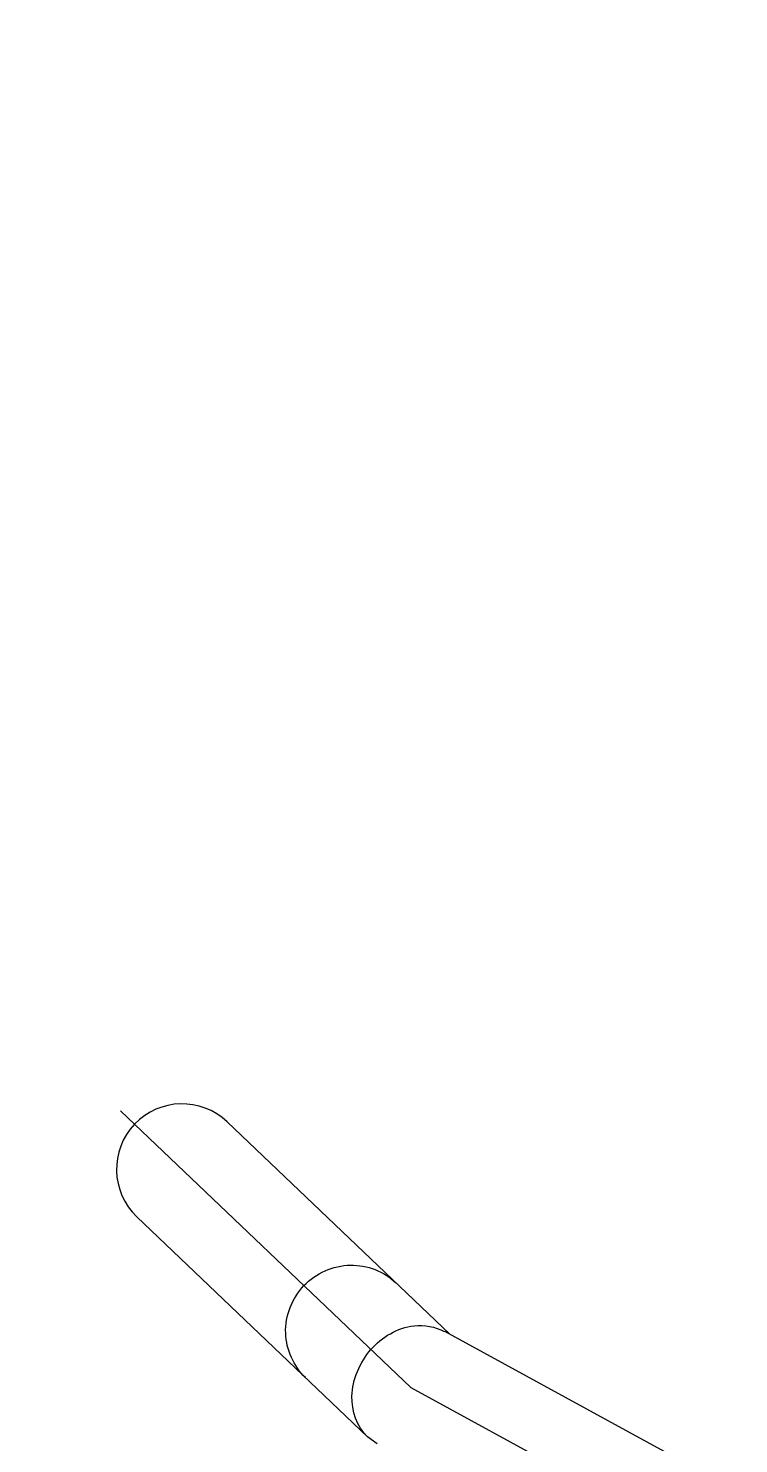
# Model space of a CAD drawing. Header units: millimetres. Extents: x 1145859089 to 1147511753, y -1047484727 to -1047247487.
# Drawn here: x 1146330225.6 to 1146330410, y -1047436434 to -1047436066.6 of the extents above; entities that cross this region are included whole.
import ezdxf
from ezdxf.xclip import XClip

# ---------------------------------------------------------------- set-up
doc = ezdxf.new("R2010")
doc.units = ezdxf.units.MM
doc.header["$LTSCALE"] = 100
doc.header["$MEASUREMENT"] = 0
doc.header["$XCLIPFRAME"] = 2
doc.linetypes.add('CENTERX2', pattern=[4, 2.5, -0.5, 0.5, -0.5])
doc.linetypes.add('단지배치도$0$CENTER', pattern=[31, 30, -0.5, 0, -0.5])
doc.layers.get('0').update_dxf_attribs({"linetype": 'CONTINUOUS'})
for name, color, linetype in [('L-지중매입', 3, 'CENTERX2'), ('XREF', 135, 'CONTINUOUS'), ('단지배치도$0$W240910', 135, 'CONTINUOUS')]:
    doc.layers.add(name, color=color, linetype=linetype)

# ---------------------------------------------------------------- blocks, each defined once
blk = doc.blocks.new('단지배치도$0$zw$9902')
at = {"layer": '단지배치도$0$W240910', "linetype": '단지배치도$0$CENTER'}
for p, q in [((61575.93, -64978.32), (61651.24, -65050.12)), ((61651.24, -65050.12), (61969.47, -65223.88))]:
    blk.add_line(p, q, dxfattribs=at)
at = {"layer": '단지배치도$0$W240910', "linetype": 'ByBlock', "ltscale": 20}
for p, q in [((61603.59, -64981.19), (61661.35, -65036.27)), ((61580.13, -65005.8), (61640, -65062.89)), ((61659.97, -65035.51), (61977.61, -65208.95)), ((61642.49, -65064.71), (61640, -65062.89))]:
    blk.add_line(p, q, dxfattribs=at)
at = {"layer": '단지배치도$0$W240910'}
for centre, radius, start, end in [((56819.18, -60798.97), 5249.43, 201.4083, 356.71209), ((56819.18, -60798.97), 5399.43, 202.10162, 356.71209), ((57394.29, -57699.4), 11431.38, 251.62775, 321.418131)]:
    blk.add_arc(centre, radius, start, end, dxfattribs=at)
at = {"layer": '단지배치도$0$W240910', "linetype": 'ByBlock', "ltscale": 20}
blk.add_arc((61591.86, -64993.5), 17, 46.3647, 226.3647, dxfattribs=at)
for points, knots in [([(61623.52, -65023.68), (61626.55, -65020.5), (61635.36, -65016.47), (61644.32, -65020.03), (61647.36, -65022.93)], [0, 0, 0, 0, 13.196875, 25.824969, 25.824969, 25.824969, 25.824969]), ([(61623.9, -65047.54), (61620.86, -65044.64), (61616.87, -65035.86), (61620.48, -65026.87), (61623.52, -65023.68)], [0, 0, 0, 0, 12.628093, 25.824969, 25.824969, 25.824969, 25.824969]), ([(61640.92, -65040.28), (61643.73, -65037.08), (61650.33, -65032.99), (61657.58, -65034.34), (61659.94, -65035.56)], [0, 0, 0, 0, 12.781271, 20.745186, 20.745186, 20.745186, 20.745186])]:
    blk.add_open_spline(points, degree=3, knots=knots, dxfattribs=at)
for points in [[(61635.98, -65052.41), (61636.05, -65048.05), (61638.03, -65043.55), (61640.92, -65040.28)], [(61640, -65062.89), (61637.27, -65060.33), (61635.92, -65056.15), (61635.98, -65052.41)]]:
    blk.add_open_spline(points, degree=3, dxfattribs=at)
blk = doc.blocks.new('단지배치도')
blk.add_blockref('단지배치도$0$zw$9902', (141034.19, 142437.16))

msp = doc.modelspace()

# ---------------------------------------------------------------- linework, layer by layer
at = {"layer": 'L-지중매입', "ltscale": 2}
msp.add_arc((1146292364.149594, -1047402174.186541, 0), 45716.750817, 303.4822833292, 333.0437788935, dxfattribs=at)

# ---------------------------------------------------------------- block references
at = {"layer": 'XREF'}
ref = msp.add_blockref('단지배치도', (1146127639.433663, -1047513806.462535), dxfattribs=at)
XClip(ref).set_block_clipping_path([(72982.4064819524, 34919.7593965298), (360382.4067475507, 255319.7593436697)])

doc.saveas('drawing.dxf')
